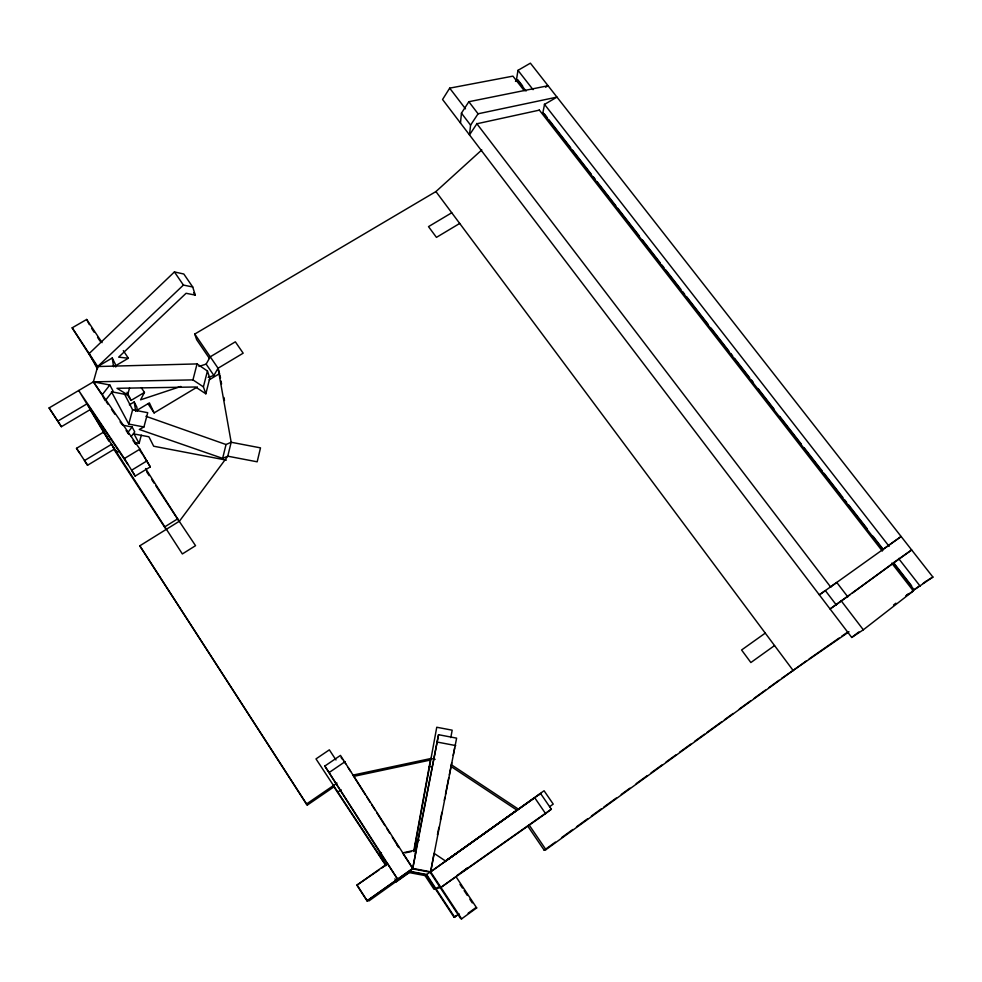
<?xml version="1.0" encoding="UTF-8"?>
<svg xmlns="http://www.w3.org/2000/svg" width="982" height="982" viewBox="0 0 982 982"><rect width="100%" height="100%" fill="white"/><g stroke="black" fill="none" stroke-linecap="round" stroke-linejoin="round"><path stroke-width="1.47" d="M460.484 123.045L461.442 113.151L468.844 101.723L548.079 85.741L545.587 87.202M542.874 112.709L544.531 104.399L556.978 97.108L478.074 113.789L470.574 125.144L469.494 134.89L476.884 123.769L539.376 110.131M440.918 887.397L545.587 813.599L534.711 797.74L430.644 871.807L412.747 868.407L340.459 755.404L324.833 766.046L397.6 879.16L396.004 882.032L409.298 872.593L425.01 875.576L434.007 889.262L440.918 887.397L455.955 876.619L476.687 907.908L461.638 918.833L430.644 871.807L456.618 738.145L438.549 734.708L415.3 853.358M409.298 872.593L412.747 868.407L438.549 734.708M893.424 563.214L914.144 589.851L932.9 577.072L530.39 63.167L517.98 70.348L516.606 78.941L526.021 91.056M450.799 737.629L452.174 730.178L436.757 727.245L414.723 847.38L416.356 839.61L419.314 840.175M425.01 875.576L430.644 871.807L434.044 853.297L445.668 861.104L444.92 861.619M435.124 759.319L430.902 758.509L430.411 760.043L413.68 851.529M414.244 850.878L416.356 839.61M412.747 868.407L416.208 849.909L402.583 852.904L412.747 868.407L367.047 900.85L356.908 885.138L387.436 863.595L397.6 879.16M437.432 834.81L438.917 827.31M440.402 819.823L441.9 812.323M444.281 800.33L444.871 797.335M445.472 794.328L448.737 777.842M449.339 774.847L451.72 762.842M453.205 755.354L454.691 747.854M222.632 458.373L226.032 444.539L231.175 442.256L260.5 447.866L257.174 461.81L227.763 456.188L222.632 458.373L139.309 429.465L143.937 426.974L147.73 412.698L132.607 409.801L124.456 393.88M129.55 387.976L127.685 394.862L116.981 388.295L195.553 386.994L205.839 393.794L203.397 386.859L207.435 371.024L197.051 363.917L97.684 366.544L72.165 327.828L86.686 319.445L102.067 342.644M205.839 393.794L209.804 378.144L207.435 371.024M203.397 386.859L192.951 379.887L197.051 363.917M134.915 442.637L139.113 443.434L141.31 435.186M143.937 426.974L128.765 424.077L132.607 409.801M123.302 350.611L128.372 358.234L118.662 357.153L186.089 293.287L195.258 295.103L192.73 286.99L183.413 285.062L97.684 366.544L93.4 381.851L49.1 407.935L61.387 426.691L90.675 409.322M141.273 387.62L144.464 392.419L140.61 399.809L180.835 386.454M198.941 366.433L206.146 364.101L210.258 356.797L235.349 341.822L243.168 353.189L218.053 368.238L213.88 375.48L208.135 377.383M415.828 850.547L416.208 849.909M524.204 90.639L512.923 76.142L449.682 88.147L442.563 99.489L851.725 637.453L863.325 629.806L913.358 590.943L891.742 563.152M127.66 432.755L132.128 426.974L134.743 431.908L131.22 436.487M102.018 394.96L109.837 384.993L112.942 390.836L105.209 400.705L102.656 396.102M527.604 825.85L544.188 850.203L545.931 849.639L806.676 660.665M192.73 286.99L183.818 274.015L174.415 271.94L89.141 353.581L97.402 368.937M209.436 358.442L196.645 339.662L194.767 334.052L435.922 191.564L481.781 149.927M851.725 637.453L858.894 631.905M893.51 605.047L895.903 603.193M545.587 813.599L551.344 809.193L540.591 793.53L538.345 795.101M462.178 872.004L467.641 867.867L456.581 875.797M849.884 594.896L830.072 608.987L911.664 549.957L893.19 562.919M852.302 593.116L892.233 563.791M544.188 850.203L555.37 842.114M561.581 837.621L572.776 829.52M576.495 826.819L587.69 818.73M591.409 816.03L601.352 808.837M603.844 807.044L616.279 798.047M621.25 794.45L629.941 788.153M636.164 783.661L647.347 775.559M651.078 772.859L662.261 764.769M665.992 762.069L675.935 754.876M679.667 752.175L690.849 744.086M694.581 741.385L704.524 734.192M707.003 732.388L721.917 721.598M724.409 719.806L733.112 713.509M739.323 709.016L750.506 700.915M754.237 698.214L765.42 690.125M769.152 687.425L779.094 680.231M781.574 678.427L849.025 631.782M409.997 871.758L426.139 874.827L454.028 917.225L456.507 915.433M454.028 917.225L459.404 914.07M468.119 913.235L475.558 907.847L476.687 907.908M906.435 595.252L908.718 593.594M912.143 591.115L919.839 585.726M923.264 583.247L926.677 580.767M450.848 857.409L457.502 852.646M540.591 793.53L430.644 871.807M549.552 806.738L553.234 804.098L544.065 790.756L446.073 860.637L452.53 856.046M774.553 645.567L750.862 662.543L741.582 649.998L765.26 633.12M435.971 888.735L438.254 887.09M830.539 586.88L901.132 536.503L882.793 549.552M444.92 861.435L518.324 809.094L451.45 764.806M367.047 900.85L412.403 868.824L430.079 872.188L460.681 918.624L461.638 918.833M356.908 885.138L378.966 870.027M381.372 868.321L387.399 864.074M335.979 759.97L329.351 749.843L315.995 758.902L383.201 860.993L379.175 854.487L381.482 852.867M463.578 871.071L551.344 809.193M809.168 658.922L839.119 638.054M841.611 636.311L847.847 631.966M337.562 792.302L341.184 789.81M194.767 334.052L218.053 368.238L231.175 442.256L227.763 456.188L179.473 521.16L139.8 545.82L306.445 804.049L337.035 783.096M306.445 804.049L307.292 805.117L333.941 786.852L333.389 785.588M449.584 858.072L451.02 857.077M329.314 772.417L345.124 761.627M905.699 596.025L913.358 590.943M164.571 526.978L177.619 518.864L195.541 545.673L182.357 553.946L115.692 450.799L117.03 452.53L119.485 451.045M147.03 460.84L131.698 470.169L135.172 476.098L150.283 466.892L139.91 449.155L93.4 381.851L192.951 379.887M111.469 438.77L109.002 440.243L78.707 390.492L124.407 458.52L139.91 449.155M87.57 465.235L114.378 449.093L111.531 444.318L84.427 460.607L87.57 465.235L76.498 448.332L103.576 432.129L117.03 452.53M459.699 223.442L436.45 237.374L428.508 226.633L451.745 212.775M147.975 403.676L154.113 412.919L197.407 386.933M209.215 379.838L219.71 373.541M137.627 409.911L149.387 402.878L154.113 412.919M127.132 394.359L131.109 400.374L144.464 392.419M129.366 404.817L134.215 401.933L136.805 407.1L137.443 411.127M57.668 421.204L87.3 403.663M927.929 580.031L932.9 577.072M115.385 365.881L128.372 358.234M97.684 366.544L112.243 358L115.299 364.113L115.753 366.998M515.464 81.383L517.931 79.959L522.645 86.011M405.345 852.855L411.335 851.541M352.673 775.166L430.902 758.509M354.6 776.197L430.411 760.043M368.778 901.022L410.28 871.402L426.605 874.508L454.826 917.397M437.42 742.097L455.722 745.583M429.257 766.439L432.055 766.967M109.837 384.993L93.4 381.851L101.232 393.77M127.685 394.862L111.482 391.757L128.765 424.077M122.517 425.132L132.128 426.974M226.376 460.128L153.683 446.221L148.908 436.794L134.043 433.958L139.113 443.434M145.95 416.294L226.032 444.539M450.836 766.341L516.888 810.101M517.98 70.348L533.054 89.669M544.359 104.178L889.152 546.385M898.567 558.463L920.232 586.254M544.298 113.851L547.121 117.472M549.012 119.902L570.677 147.73M572.555 150.148L591.397 174.354M593.275 176.772L595.153 179.203M597.044 181.621L615.874 205.827M617.764 208.245L639.429 236.073M642.253 239.706L660.137 262.697M662.028 265.128L663.906 267.546M665.796 269.964L680.857 289.322M682.748 291.752L684.626 294.17M686.516 296.589L708.182 324.428M711.005 328.049L728.889 351.053M730.78 353.471L732.658 355.889M734.548 358.307L749.61 377.677M751.5 380.095L753.378 382.514M758.092 388.565L774.098 409.138M779.757 416.393L801.41 444.232M804.246 447.866L822.13 470.857M824.021 473.275L842.851 497.481M844.741 499.899L846.619 502.318M848.509 504.748L867.339 528.942M872.998 536.209L883.346 549.515M893.706 562.833L911.603 585.824M542.972 112.844L883.063 549.895M539.253 109.972L882.339 551.062M468.844 101.723L478.074 113.789M847.822 596.896L836.774 582.461L819.319 594.846L825.346 590.587L836.259 604.9M449.682 88.147L465.493 108.83M476.638 123.437L830.797 587.211M841.022 600.603L863.325 629.806M461.442 113.151L470.574 125.144M341.098 757.527L342.632 759.577M344.166 761.627L345.701 763.689M435.922 191.564L793.26 670.645M397.096 845.171L398.802 847.503L392.272 837.192M106.338 401.871L108.057 404.363M111.494 409.347L114.931 414.33M120.086 421.794L121.805 424.285M126.101 430.509L128.679 434.24M132.975 440.476L135.553 444.208M139.849 450.431L142.427 454.163M193.663 292.771L195.258 295.103M174.415 271.94L183.413 285.062M139.8 545.82L307.292 805.117M529.163 825.015L545.931 849.639M206.146 364.101L213.88 375.48M49.1 407.935L61.387 426.691M76.498 448.332L79.726 453.07M128.016 464.67L87.582 404.584M91.694 328.479L94.211 332.284M97.574 337.366L100.103 341.171M459.993 884.365L462.448 888.072M464.093 890.539L467.358 895.486M469.826 899.193L472.281 902.9M97.832 367.906L72.165 327.828M146.699 471.851L149.19 475.656M151.682 479.462L154.174 483.267M155.843 485.795L179.092 521.282M387.068 863.681L324.833 766.046M379.175 854.487L386.135 865.167M394.911 878.853L396.458 881.222M107.284 438.23L108.867 440.636M112.795 446.675L114.378 449.093M385.889 865.682L333.941 786.852M113.556 448.823L166.068 529.372M357.252 885.347L367.268 900.875M145.557 468.524L177.619 518.864M348.156 767.556L350.599 771.422M353.054 775.289L365.304 794.634M366.949 797.212L370.214 802.368M371.847 804.945L375.112 810.101M376.744 812.691L384.919 825.58M386.552 828.157L389.817 833.313M124.407 458.52L135.172 476.098M143.286 455.415L150.283 466.892M89.816 409.089L106.498 437.015M107.284 438.328L108.855 440.955M86.686 319.445L89.35 324.637M127.022 392.272L131.109 400.374M218.053 368.238L219.293 372.215M219.98 375.038L220.508 378.033M221.036 381.028L221.564 384.023M223.957 397.501L224.485 400.484M134.215 401.933L135.725 411.409M112.243 358L113.605 366.765"/></g></svg>
